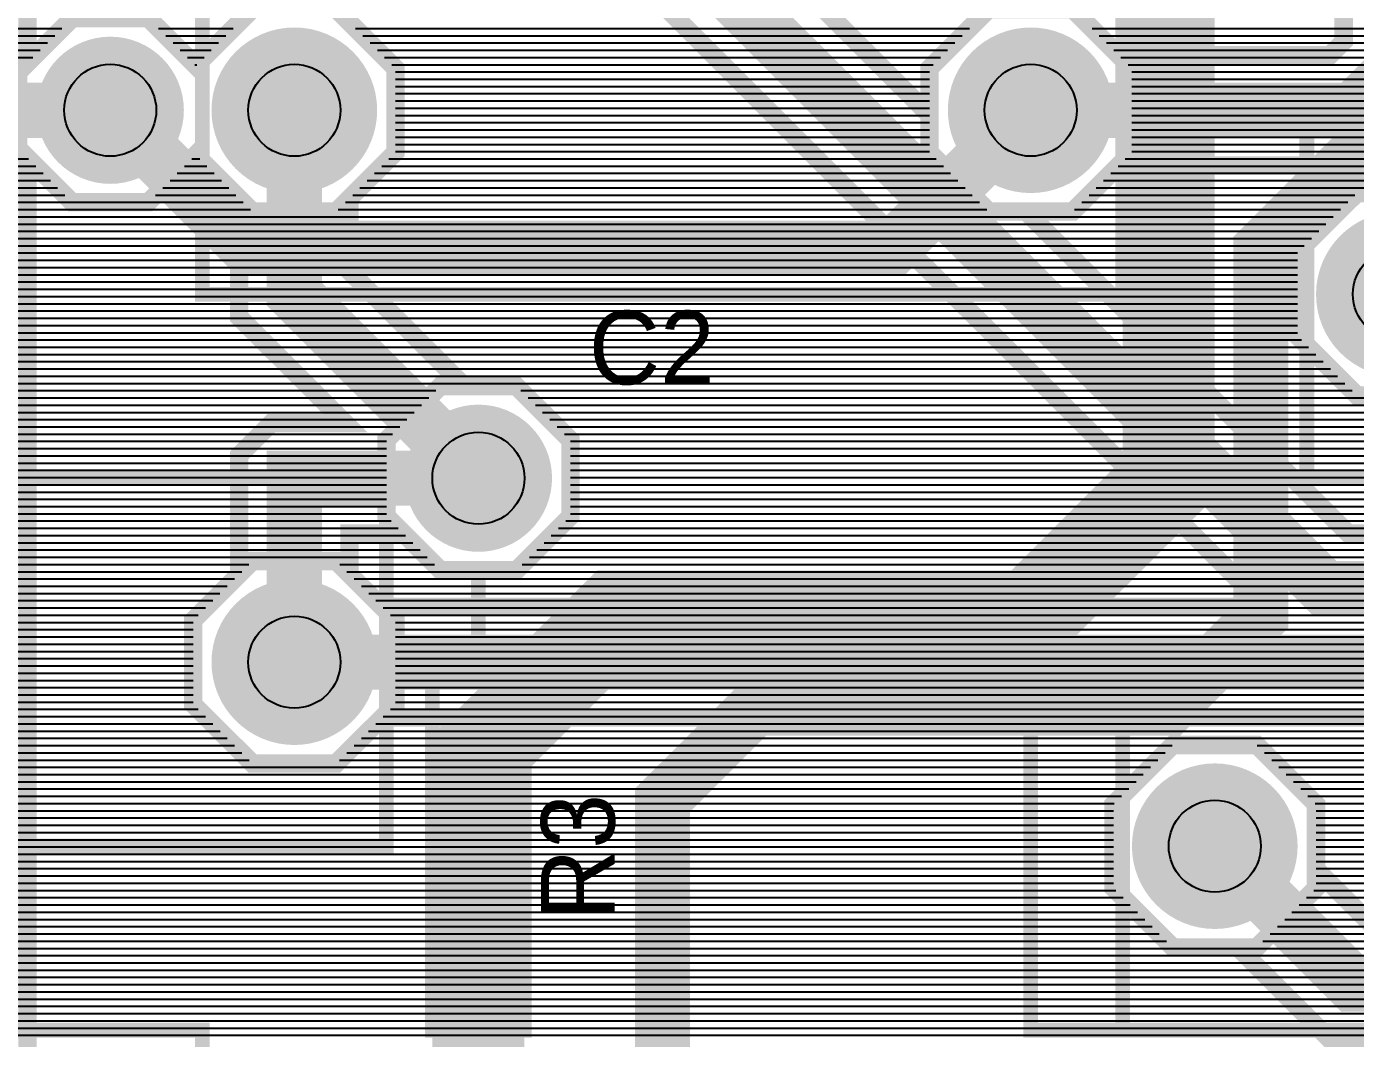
# Model space of a CAD drawing. Header units: inches. Extents: x -5.9 to 5.9, y -1.2 to 1.2.
# Drawn here: x -5.036 to -4.315, y -0.336 to 0.214 of the extents above; entities that cross this region are included whole.
import ezdxf

# ---------------------------------------------------------------- set-up
doc = ezdxf.new("R2010")
doc.units = ezdxf.units.IN
doc.layers.get('0').update_dxf_attribs({"linetype": 'CONTINUOUS'})

# ---------------------------------------------------------------- blocks, each defined once
blk = doc.blocks.new('EPAD')
at = {"const_width": 0.5}
blk.add_lwpolyline([(-0.25, 0, 1), (0.25, 0, 1)], format="xyb", close=True, dxfattribs=at)

msp = doc.modelspace()

# ---------------------------------------------------------------- linework, layer by layer
for points, const_width in [([(-3.690941, 0.5685), (-3.815941, 0.4435), (-4.340941, 0.4435), (-4.415941, 0.3685), (-4.415941, -0.0315), (-4.490941, -0.1065), (-4.715941, -0.1065), (-4.790941, -0.1815), (-4.790941, -0.4315)], 0.05), ([(-5.035941, 0.54279), (-5.035941, 0.19421), (-5.011652, 0.2185), (-4.97023, 0.2185), (-4.944476, 0.192746), (-4.913722, 0.2235)], 0.01), ([(-1.090941, 0.3685), (-1.265941, 0.1935), (-2.230941, 0.1935), (-2.515941, -0.0915), (-4.330941, -0.0915), (-4.890941, 0.4685)], 0.03), ([(-4.835941, 0.455926), (-4.545941, 0.165925), (-4.545941, 0.191281), (-4.513722, 0.2235)], 0.01), ([(-4.268159, 0.0135), (-4.313722, 0.0135), (-4.345941, 0.045719), (-4.345941, 0.091281), (-4.320941, 0.116281), (-4.320941, 0.131074), (-4.328367, 0.1385), (-4.443159, 0.1385), (-4.468159, 0.1135), (-4.513722, 0.1135), (-4.545941, 0.145719), (-4.545941, 0.191281), (-4.513722, 0.2235), (-4.468159, 0.2235), (-4.443159, 0.1985), (-4.328367, 0.1985), (-4.320941, 0.205926), (-4.320941, 0.320719), (-4.345941, 0.345719), (-4.345941, 0.391281), (-4.313722, 0.4235), (-4.268159, 0.4235)], 0.01), ([(-3.227509, -0.1615), (-4.843159, -0.1615), (-4.868159, -0.1865), (-4.913722, -0.1865), (-4.945941, -0.154281), (-4.945941, -0.108719), (-4.913722, -0.0765), (-4.868159, -0.0765), (-4.843159, -0.1015), (-4.363366, -0.1015), (-4.878367, 0.4135)], 0.01), ([(-4.490941, 0.1685), (-4.315941, 0.1685), (-4.290941, 0.1935), (-4.290941, 0.3685)], 0.03), ([(-4.940941, 0.0685), (-4.440941, 0.0685), (-4.440941, 0.2685), (-4.940941, 0.2685), (-4.940941, 0.0685)], 0.008), ([(-4.940941, 0.0685), (-4.440941, 0.0685), (-4.440941, 0.2685), (-4.940941, 0.2685), (-4.940941, 0.0685)], 0.008), ([(-4.940941, 0.0685), (-4.440941, 0.0685), (-4.440941, 0.2685), (-4.940941, 0.2685), (-4.940941, 0.0685)], 0.008), ([(-4.835941, 0.191281), (-4.835941, 0.145719), (-4.860941, 0.120719), (-4.860941, 0.080926), (-4.798515, 0.0185), (-4.77023, 0.0185), (-4.740941, -0.010789), (-4.740941, -0.052211), (-4.77023, -0.0815), (-4.811652, -0.0815), (-4.831652, -0.0615), (-4.860941, -0.0615), (-4.860941, -0.083719), (-4.835941, -0.108719), (-4.835941, -0.154281), (-4.868159, -0.1865), (-4.913722, -0.1865), (-4.945941, -0.154281), (-4.945941, -0.108719), (-4.920941, -0.083719), (-4.920941, -0.019074), (-4.903367, -0.0015), (-4.863366, -0.0015), (-4.920941, 0.056074), (-4.920941, 0.120719), (-4.944476, 0.144254), (-4.97023, 0.1185), (-5.011652, 0.1185), (-5.040941, 0.147789), (-5.040941, 0.189211), (-5.011652, 0.2185), (-4.97023, 0.2185), (-4.944476, 0.192746), (-4.913722, 0.2235)], 0.01), ([(-4.868159, 0.2235), (-4.835941, 0.191281), (-4.835941, 0.145719), (-4.868159, 0.1135), (-4.913722, 0.1135), (-4.944476, 0.144254), (-4.97023, 0.1185), (-5.011652, 0.1185), (-5.035941, 0.14279), (-5.035941, -0.344074)], 0.01), ([(-4.868159, 0.2235), (-4.835941, 0.191281)], 0.01), ([(-4.468159, 0.2235), (-4.435941, 0.191281), (-4.435941, 0.145719), (-4.468159, 0.1135), (-4.493516, 0.1135), (-4.318515, -0.0615), (-3.731651, -0.0615)], 0.01), ([(-4.990941, 0.1685), (-5.115941, 0.1685), (-5.11924, 0.165201), (-5.332673, 0.165201)], 0.03), ([(-4.490941, 0.1685), (-4.565941, 0.0935), (-4.915941, 0.0935), (-4.990941, 0.1685)], 0.03), ([(-4.790941, -0.0315), (-4.890941, 0.0685), (-4.890941, 0.1685)], 0.03), ([(-4.290941, 0.0685), (-4.290941, 0.1435), (-4.315941, 0.1685)], 0.03), ([(-4.340941, -0.0315), (-3.840941, -0.0315), (-3.840941, 0.1685), (-4.340941, 0.1685), (-4.340941, -0.0315)], 0.008), ([(-4.340941, -0.0315), (-3.840941, -0.0315), (-3.840941, 0.1685), (-4.340941, 0.1685), (-4.340941, -0.0315)], 0.008), ([(-4.340941, -0.0315), (-3.840941, -0.0315), (-3.840941, 0.1685), (-4.340941, 0.1685), (-4.340941, -0.0315)], 0.008), ([(-3.690941, 0.1435), (-4.315941, 0.1435), (-4.365941, 0.0935), (-4.365941, -0.1065), (-4.415941, -0.1565), (-4.640941, -0.1565), (-4.690941, -0.2065), (-4.690941, -0.8315)], 0.03), ([(-4.345941, 0.045719), (-4.345941, 0.091281), (-4.313722, 0.1235), (-4.268159, 0.1235), (-4.235941, 0.091281), (-4.235941, 0.045719), (-4.268159, 0.0135), (-4.313722, 0.0135), (-4.345941, 0.045719)], 0.01), ([(-4.811652, 0.0185), (-4.77023, 0.0185), (-4.740941, -0.010789), (-4.740941, -0.052211), (-4.77023, -0.0815), (-4.811652, -0.0815), (-4.840941, -0.052211), (-4.840941, -0.010789), (-4.811652, 0.0185)], 0.01), ([(-4.890941, -0.1315), (-4.890941, -0.0315), (-4.790941, -0.0315)], 0.03), ([(-5.340941, -0.2315), (-4.840941, -0.2315), (-4.840941, -0.0315), (-5.340941, -0.0315), (-5.340941, -0.2315)], 0.008), ([(-5.340941, -0.2315), (-4.840941, -0.2315), (-4.840941, -0.0315), (-5.340941, -0.0315), (-5.340941, -0.2315)], 0.008), ([(-5.340941, -0.2315), (-4.840941, -0.2315), (-4.840941, -0.0315), (-5.340941, -0.0315), (-5.340941, -0.2315)], 0.008), ([(-4.790941, -0.0815), (-4.790941, -0.1315)], 0.008), ([(-4.790941, -0.0815), (-4.790941, -0.1315)], 0.008), ([(-4.790941, -0.0815), (-4.790941, -0.1315)], 0.008), ([(-4.890941, -0.1315), (-3.140941, -0.1315), (-3.140941, -0.2315)], 0.03), ([(-4.815941, -0.3315), (-4.765941, -0.3315), (-4.765941, -0.1315), (-4.815941, -0.1315), (-4.815941, -0.3315)], 0.008), ([(-4.815941, -0.3315), (-4.765941, -0.3315), (-4.765941, -0.1315), (-4.815941, -0.1315), (-4.815941, -0.3315)], 0.008), ([(-4.815941, -0.3315), (-4.765941, -0.3315), (-4.765941, -0.1315), (-4.815941, -0.1315), (-4.815941, -0.3315)], 0.008), ([(-4.490941, -0.3315), (-3.340941, -0.3315), (-3.340941, -0.1315), (-4.490941, -0.1315), (-4.490941, -0.3315)], 0.008), ([(-4.490941, -0.3315), (-3.340941, -0.3315), (-3.340941, -0.1315), (-4.490941, -0.1315), (-4.490941, -0.3315)], 0.008), ([(-4.490941, -0.3315), (-3.340941, -0.3315), (-3.340941, -0.1315), (-4.490941, -0.1315), (-4.490941, -0.3315)], 0.008), ([(-4.440941, -0.1315), (-4.440941, -0.3315)], 0.008), ([(-4.440941, -0.1315), (-4.440941, -0.3315)], 0.008), ([(-4.440941, -0.1315), (-4.440941, -0.3315)], 0.008), ([(-4.445941, -0.254281), (-4.445941, -0.208719), (-4.413722, -0.1765), (-4.368159, -0.1765), (-4.335941, -0.208719), (-4.335941, -0.254281), (-4.368159, -0.2865), (-4.413722, -0.2865), (-4.445941, -0.254281)], 0.01), ([(-3.67023, -0.4815), (-3.711652, -0.4815), (-3.740941, -0.452211), (-3.740941, -0.410789), (-3.716651, -0.3865), (-3.828367, -0.3865), (-3.845941, -0.368926), (-3.845941, -0.344074), (-3.838367, -0.3365), (-4.328367, -0.3365), (-4.378367, -0.2865), (-4.413722, -0.2865), (-4.445941, -0.254281), (-4.445941, -0.208719), (-4.413722, -0.1765), (-4.368159, -0.1765), (-4.335941, -0.208719), (-4.335941, -0.244074), (-4.303515, -0.2765), (-3.423722, -0.2765)], 0.01), ([(-1.090941, -0.3315), (-1.215941, -0.2065), (-3.040941, -0.2065), (-3.140941, -0.3065), (-4.315941, -0.3065), (-4.390941, -0.2315)], 0.03), ([(-5.440941, -0.5315), (-4.940941, -0.5315), (-4.940941, -0.3315), (-5.440941, -0.3315), (-5.440941, -0.5315)], 0.008), ([(-5.440941, -0.5315), (-4.940941, -0.5315), (-4.940941, -0.3315), (-5.440941, -0.3315), (-5.440941, -0.5315)], 0.008), ([(-5.440941, -0.5315), (-4.940941, -0.5315), (-4.940941, -0.3315), (-5.440941, -0.3315), (-5.440941, -0.5315)], 0.008), ([(-4.790941, -0.3315), (-4.790941, -0.3815)], 0.008), ([(-4.790941, -0.3315), (-4.790941, -0.3815)], 0.008), ([(-4.790941, -0.3315), (-4.790941, -0.3815)], 0.008)]:
    msp.add_lwpolyline(points, dxfattribs=dict(const_width=const_width))
for points in [[(-5.185941, 0.212972), (-5.017179, 0.212972)], [(-5.035941, 0.212972), (-5.017179, 0.212972)], [(-4.964703, 0.212972), (-4.92425, 0.212972)], [(-4.964703, 0.212972), (-4.92425, 0.212972)], [(-4.857632, 0.212972), (-4.52425, 0.212972)], [(-4.857632, 0.212972), (-4.677839, 0.212972)], [(-4.592988, 0.212972), (-4.52425, 0.212972)], [(-4.457632, 0.212972), (-4.320941, 0.212972)], [(-4.457632, 0.212972), (-3.445941, 0.212972)], [(-5.185941, 0.209035), (-5.021116, 0.209035)], [(-5.185941, 0.205098), (-5.025053, 0.205098)], [(-5.035941, 0.209035), (-5.021116, 0.209035)], [(-5.035941, 0.205098), (-5.025053, 0.205098)], [(-4.960766, 0.209035), (-4.928187, 0.209035)], [(-4.960766, 0.209035), (-4.928187, 0.209035)], [(-4.956829, 0.205098), (-4.932124, 0.205098)], [(-4.956829, 0.205098), (-4.932124, 0.205098)], [(-4.853695, 0.209035), (-4.528187, 0.209035)], [(-4.853695, 0.209035), (-4.673902, 0.209035)], [(-4.849758, 0.205098), (-4.532124, 0.205098)], [(-4.849758, 0.205098), (-4.669965, 0.205098)], [(-4.589051, 0.209035), (-4.528187, 0.209035)], [(-4.585114, 0.205098), (-4.532124, 0.205098)], [(-4.453695, 0.209035), (-4.320941, 0.209035)], [(-4.453695, 0.209035), (-3.445941, 0.209035)], [(-4.449758, 0.205098), (-4.321768, 0.205098)], [(-4.449758, 0.205098), (-3.445941, 0.205098)], [(-5.185941, 0.201161), (-5.02899, 0.201161)], [(-5.185941, 0.197224), (-5.032927, 0.197224)], [(-5.035941, 0.201161), (-5.02899, 0.201161)], [(-5.035941, 0.197224), (-5.032927, 0.197224)], [(-4.952892, 0.201161), (-4.936061, 0.201161)], [(-4.952892, 0.201161), (-4.936061, 0.201161)], [(-4.948955, 0.197224), (-4.939998, 0.197224)], [(-4.948955, 0.197224), (-4.939998, 0.197224)], [(-4.845821, 0.201161), (-4.536061, 0.201161)], [(-4.845821, 0.201161), (-4.666028, 0.201161)], [(-4.841884, 0.197224), (-4.539998, 0.197224)], [(-4.841884, 0.197224), (-4.662091, 0.197224)], [(-4.581177, 0.201161), (-4.536061, 0.201161)], [(-4.57724, 0.197224), (-4.539998, 0.197224)], [(-4.445821, 0.201161), (-4.325705, 0.201161)], [(-4.445821, 0.201161), (-3.445941, 0.201161)], [(-4.441884, 0.197224), (-3.445941, 0.197224)], [(-4.945018, 0.193287), (-4.943935, 0.193287)], [(-4.945018, 0.193287), (-4.943935, 0.193287)], [(-4.837947, 0.193287), (-4.543935, 0.193287)], [(-4.837947, 0.193287), (-4.658154, 0.193287)], [(-4.835941, 0.18935), (-4.545941, 0.18935)], [(-4.835941, 0.18935), (-4.654217, 0.18935)], [(-4.573303, 0.193287), (-4.543935, 0.193287)], [(-4.569366, 0.18935), (-4.545941, 0.18935)], [(-4.437947, 0.193287), (-3.445941, 0.193287)], [(-4.435941, 0.18935), (-3.445941, 0.18935)], [(-4.835941, 0.185413), (-4.545941, 0.185413)], [(-4.835941, 0.185413), (-4.65028, 0.185413)], [(-4.835941, 0.181476), (-4.545941, 0.181476)], [(-4.835941, 0.181476), (-4.646343, 0.181476)], [(-4.565429, 0.185413), (-4.545941, 0.185413)], [(-4.561492, 0.181476), (-4.545941, 0.181476)], [(-4.435941, 0.185413), (-3.445941, 0.185413)], [(-4.435941, 0.181476), (-3.445941, 0.181476)], [(-4.835941, 0.177539), (-4.545941, 0.177539)], [(-4.835941, 0.177539), (-4.642406, 0.177539)], [(-4.835941, 0.173602), (-4.545941, 0.173602)], [(-4.835941, 0.173602), (-4.638469, 0.173602)], [(-4.557555, 0.177539), (-4.545941, 0.177539)], [(-4.553618, 0.173602), (-4.545941, 0.173602)], [(-4.435941, 0.177539), (-3.445941, 0.177539)], [(-4.435941, 0.173602), (-3.445941, 0.173602)], [(-4.835941, 0.169665), (-4.545941, 0.169665)], [(-4.835941, 0.169665), (-4.634531, 0.169665)], [(-4.549681, 0.169665), (-4.545941, 0.169665)], [(-4.435941, 0.169665), (-3.707202, 0.169665)], [(-4.835941, 0.165728), (-4.545941, 0.165728)], [(-4.835941, 0.165728), (-4.630594, 0.165728)], [(-4.835941, 0.161791), (-4.545941, 0.161791)], [(-4.835941, 0.161791), (-4.626657, 0.161791)], [(-4.435941, 0.165728), (-3.711139, 0.165728)], [(-4.435941, 0.161791), (-3.715076, 0.161791)], [(-4.835941, 0.157854), (-4.545941, 0.157854)], [(-4.835941, 0.157854), (-4.62272, 0.157854)], [(-4.835941, 0.153917), (-4.545941, 0.153917)], [(-4.835941, 0.153917), (-4.618783, 0.153917)], [(-4.435941, 0.157854), (-3.719013, 0.157854)], [(-4.435941, 0.153917), (-3.720941, 0.153917)], [(-4.835941, 0.14998), (-4.545941, 0.14998)], [(-4.835941, 0.14998), (-4.614846, 0.14998)], [(-4.835941, 0.146043), (-4.545941, 0.146043)], [(-4.835941, 0.146043), (-4.610909, 0.146043)], [(-4.435941, 0.14998), (-3.720941, 0.14998)], [(-4.435941, 0.146043), (-3.720941, 0.146043)], [(-5.185941, 0.142106), (-5.035257, 0.142106)], [(-5.185941, 0.138169), (-5.03132, 0.138169)], [(-5.035941, 0.142106), (-5.035257, 0.142106)], [(-5.035941, 0.138169), (-5.03132, 0.138169)], [(-4.950561, 0.138169), (-4.938391, 0.138169)], [(-4.950561, 0.138169), (-4.938391, 0.138169)], [(-4.946624, 0.142106), (-4.942328, 0.142106)], [(-4.946624, 0.142106), (-4.942328, 0.142106)], [(-4.843491, 0.138169), (-4.538391, 0.138169)], [(-4.843491, 0.138169), (-4.603035, 0.138169)], [(-4.839554, 0.142106), (-4.542328, 0.142106)], [(-4.839554, 0.142106), (-4.606972, 0.142106)], [(-4.443491, 0.138169), (-4.328035, 0.138169)], [(-4.443491, 0.138169), (-3.720941, 0.138169)], [(-4.439554, 0.142106), (-3.720941, 0.142106)], [(-5.185941, 0.134232), (-5.027383, 0.134232)], [(-5.185941, 0.130295), (-5.023446, 0.130295)], [(-5.035941, 0.134232), (-5.027383, 0.134232)], [(-5.035941, 0.130295), (-5.023446, 0.130295)], [(-4.958435, 0.130295), (-4.930517, 0.130295)], [(-4.958435, 0.130295), (-4.930517, 0.130295)], [(-4.954498, 0.134232), (-4.934454, 0.134232)], [(-4.954498, 0.134232), (-4.934454, 0.134232)], [(-4.851365, 0.130295), (-4.530517, 0.130295)], [(-4.851365, 0.130295), (-4.595161, 0.130295)], [(-4.847428, 0.134232), (-4.534454, 0.134232)], [(-4.847428, 0.134232), (-4.599098, 0.134232)], [(-4.451365, 0.130295), (-4.320941, 0.130295)], [(-4.451365, 0.130295), (-3.720162, 0.130295)], [(-4.447428, 0.134232), (-4.324098, 0.134232)], [(-4.447428, 0.134232), (-3.720941, 0.134232)], [(-5.185941, 0.126358), (-5.019509, 0.126358)], [(-5.035941, 0.126358), (-5.019509, 0.126358)], [(-4.962372, 0.126358), (-4.92658, 0.126358)], [(-4.962372, 0.126358), (-4.92658, 0.126358)], [(-4.855302, 0.126358), (-4.52658, 0.126358)], [(-4.855302, 0.126358), (-4.591224, 0.126358)], [(-4.455302, 0.126358), (-4.320941, 0.126358)], [(-4.455302, 0.126358), (-3.716225, 0.126358)], [(-5.185941, 0.122421), (-5.015572, 0.122421)], [(-5.185941, 0.118484), (-4.920941, 0.118484)], [(-5.035941, 0.122421), (-5.015572, 0.122421)], [(-5.035941, 0.118484), (-4.918706, 0.118484)], [(-4.966309, 0.122421), (-4.922643, 0.122421)], [(-4.966309, 0.122421), (-4.922643, 0.122421)], [(-4.863176, 0.118484), (-4.58335, 0.118484)], [(-4.860941, 0.118484), (-4.518706, 0.118484)], [(-4.859239, 0.122421), (-4.522643, 0.122421)], [(-4.859239, 0.122421), (-4.587287, 0.122421)], [(-4.463176, 0.118484), (-4.320941, 0.118484)], [(-4.463176, 0.118484), (-4.318738, 0.118484)], [(-4.459239, 0.122421), (-4.320941, 0.122421)], [(-4.459239, 0.122421), (-4.314801, 0.122421)], [(-5.185941, 0.114547), (-4.920941, 0.114547)], [(-5.185941, 0.11061), (-4.920941, 0.11061)], [(-5.035941, 0.114547), (-4.914769, 0.114547)], [(-5.035941, 0.11061), (-4.575476, 0.11061)], [(-4.867113, 0.114547), (-4.579413, 0.114547)], [(-4.860941, 0.114547), (-4.514769, 0.114547)], [(-4.860941, 0.11061), (-4.326612, 0.11061)], [(-4.490626, 0.11061), (-4.326612, 0.11061)], [(-4.467113, 0.114547), (-4.322675, 0.114547)], [(-4.467113, 0.114547), (-4.322675, 0.114547)], [(-5.185941, 0.106673), (-4.920941, 0.106673)], [(-5.185941, 0.102736), (-4.920941, 0.102736)], [(-5.035941, 0.106673), (-4.571539, 0.106673)], [(-5.035941, 0.102736), (-4.567602, 0.102736)], [(-4.860941, 0.106673), (-4.330549, 0.106673)], [(-4.860941, 0.102736), (-4.334486, 0.102736)], [(-4.486689, 0.106673), (-4.330549, 0.106673)], [(-4.482752, 0.102736), (-4.334486, 0.102736)], [(-5.185941, 0.098799), (-4.920941, 0.098799)], [(-5.185941, 0.094862), (-4.920941, 0.094862)], [(-5.035941, 0.098799), (-4.563665, 0.098799)], [(-5.035941, 0.094862), (-4.559728, 0.094862)], [(-4.860941, 0.098799), (-4.338423, 0.098799)], [(-4.860941, 0.094862), (-4.34236, 0.094862)], [(-4.478815, 0.098799), (-4.338423, 0.098799)], [(-4.474878, 0.094862), (-4.34236, 0.094862)], [(-5.185941, 0.090925), (-4.920941, 0.090925)], [(-5.185941, 0.086988), (-4.920941, 0.086988)], [(-5.035941, 0.090925), (-4.555791, 0.090925)], [(-5.035941, 0.086988), (-4.551854, 0.086988)], [(-4.860941, 0.090925), (-4.345941, 0.090925)], [(-4.860941, 0.086988), (-4.345941, 0.086988)], [(-4.470941, 0.090925), (-4.345941, 0.090925)], [(-4.467004, 0.086988), (-4.345941, 0.086988)], [(-5.185941, 0.083051), (-4.920941, 0.083051)], [(-5.035941, 0.083051), (-4.547917, 0.083051)], [(-4.860941, 0.083051), (-4.345941, 0.083051)], [(-4.463067, 0.083051), (-4.345941, 0.083051)], [(-5.185941, 0.079114), (-4.920941, 0.079114)], [(-5.185941, 0.075177), (-4.920941, 0.075177)], [(-5.035941, 0.079114), (-4.54398, 0.079114)], [(-5.035941, 0.075177), (-4.540043, 0.075177)], [(-4.85913, 0.079114), (-4.345941, 0.079114)], [(-4.855193, 0.075177), (-4.345941, 0.075177)], [(-4.45913, 0.079114), (-4.345941, 0.079114)], [(-4.455193, 0.075177), (-4.345941, 0.075177)], [(-5.185941, 0.07124), (-4.920941, 0.07124)], [(-5.185941, 0.067303), (-4.920941, 0.067303)], [(-5.035941, 0.07124), (-4.536106, 0.07124)], [(-5.035941, 0.067303), (-4.532169, 0.067303)], [(-4.851256, 0.07124), (-4.345941, 0.07124)], [(-4.847319, 0.067303), (-4.345941, 0.067303)], [(-4.451256, 0.07124), (-4.345941, 0.07124)], [(-4.447319, 0.067303), (-4.345941, 0.067303)], [(-5.185941, 0.063366), (-4.920941, 0.063366)], [(-5.185941, 0.059429), (-4.920941, 0.059429)], [(-5.035941, 0.063366), (-4.528232, 0.063366)], [(-5.035941, 0.059429), (-4.524295, 0.059429)], [(-4.843382, 0.063366), (-4.345941, 0.063366)], [(-4.839445, 0.059429), (-4.345941, 0.059429)], [(-4.443382, 0.063366), (-4.345941, 0.063366)], [(-4.439445, 0.059429), (-4.345941, 0.059429)], [(-5.185941, 0.055492), (-4.920358, 0.055492)], [(-5.185941, 0.051555), (-4.916421, 0.051555)], [(-5.035941, 0.055492), (-4.520358, 0.055492)], [(-5.035941, 0.051555), (-4.516421, 0.051555)], [(-4.835508, 0.055492), (-4.345941, 0.055492)], [(-4.831571, 0.051555), (-4.345941, 0.051555)], [(-4.435508, 0.055492), (-4.345941, 0.055492)], [(-4.431571, 0.051555), (-4.345941, 0.051555)], [(-5.185941, 0.047618), (-4.912484, 0.047618)], [(-5.185941, 0.043681), (-4.908547, 0.043681)], [(-5.035941, 0.047618), (-4.512484, 0.047618)], [(-5.035941, 0.043681), (-4.508547, 0.043681)], [(-4.827634, 0.047618), (-4.345941, 0.047618)], [(-4.823697, 0.043681), (-4.343903, 0.043681)], [(-4.427634, 0.047618), (-4.345941, 0.047618)], [(-4.423697, 0.043681), (-4.343903, 0.043681)], [(-5.185941, 0.039744), (-4.90461, 0.039744)], [(-5.035941, 0.039744), (-4.50461, 0.039744)], [(-4.81976, 0.039744), (-4.339966, 0.039744)], [(-4.41976, 0.039744), (-4.339966, 0.039744)], [(-5.185941, 0.035807), (-4.900673, 0.035807)], [(-5.185941, 0.03187), (-4.896736, 0.03187)], [(-5.035941, 0.035807), (-4.500673, 0.035807)], [(-5.035941, 0.03187), (-4.496736, 0.03187)], [(-4.815823, 0.035807), (-4.336029, 0.035807)], [(-4.811886, 0.03187), (-4.332092, 0.03187)], [(-4.415823, 0.035807), (-4.336029, 0.035807)], [(-4.411886, 0.03187), (-4.332092, 0.03187)], [(-5.185941, 0.027933), (-4.892799, 0.027933)], [(-5.185941, 0.023996), (-4.888862, 0.023996)], [(-5.035941, 0.027933), (-4.492799, 0.027933)], [(-5.035941, 0.023996), (-4.488862, 0.023996)], [(-4.807949, 0.027933), (-4.328155, 0.027933)], [(-4.804012, 0.023996), (-4.324218, 0.023996)], [(-4.407949, 0.027933), (-4.328155, 0.027933)], [(-4.404012, 0.023996), (-4.324218, 0.023996)], [(-5.185941, 0.020059), (-4.884925, 0.020059)], [(-5.185941, 0.016122), (-4.880988, 0.016122)], [(-5.035941, 0.020059), (-4.484925, 0.020059)], [(-5.035941, 0.016122), (-4.814029, 0.016122)], [(-4.800075, 0.020059), (-4.320281, 0.020059)], [(-4.767853, 0.016122), (-4.316344, 0.016122)], [(-4.767853, 0.016122), (-4.480988, 0.016122)], [(-4.400075, 0.020059), (-4.320281, 0.020059)], [(-4.396138, 0.016122), (-4.316344, 0.016122)], [(-5.185941, 0.012185), (-4.877051, 0.012185)], [(-5.185941, 0.008248), (-4.873114, 0.008248)], [(-5.035941, 0.012185), (-4.817966, 0.012185)], [(-5.035941, 0.008248), (-4.821903, 0.008248)], [(-4.763916, 0.012185), (-3.845941, 0.012185)], [(-4.763916, 0.012185), (-4.477051, 0.012185)], [(-4.759979, 0.008248), (-3.845941, 0.008248)], [(-4.759979, 0.008248), (-4.473114, 0.008248)], [(-4.392201, 0.012185), (-3.717966, 0.012185)], [(-4.388264, 0.008248), (-3.721903, 0.008248)], [(-5.185941, 0.004311), (-4.869177, 0.004311)], [(-5.185941, 0.000374), (-4.86524, 0.000374)], [(-5.035941, 0.004311), (-4.82584, 0.004311)], [(-5.035941, 0.000374), (-4.829777, 0.000374)], [(-4.756042, 0.004311), (-3.845941, 0.004311)], [(-4.756042, 0.004311), (-4.469177, 0.004311)], [(-4.752105, 0.000374), (-3.845941, 0.000374)], [(-4.752105, 0.000374), (-4.46524, 0.000374)], [(-4.384327, 0.004311), (-3.72584, 0.004311)], [(-4.38039, 0.000374), (-3.729777, 0.000374)], [(-5.185941, -0.003563), (-4.905429, -0.003563)], [(-5.035941, -0.003563), (-4.833714, -0.003563)], [(-4.748168, -0.003563), (-3.845941, -0.003563)], [(-4.748168, -0.003563), (-4.461303, -0.003563)], [(-4.376453, -0.003563), (-3.733714, -0.003563)], [(-5.185941, -0.0075), (-4.909366, -0.0075)], [(-5.185941, -0.011437), (-4.913303, -0.011437)], [(-5.035941, -0.0075), (-4.837651, -0.0075)], [(-5.035941, -0.011437), (-4.840941, -0.011437)], [(-4.744231, -0.0075), (-3.845941, -0.0075)], [(-4.744231, -0.0075), (-4.457366, -0.0075)], [(-4.740941, -0.011437), (-3.845941, -0.011437)], [(-4.740941, -0.011437), (-4.453429, -0.011437)], [(-4.372516, -0.0075), (-3.737651, -0.0075)], [(-4.368579, -0.011437), (-3.740941, -0.011437)], [(-5.185941, -0.015374), (-4.91724, -0.015374)], [(-5.185941, -0.019311), (-4.920941, -0.019311)], [(-5.035941, -0.015374), (-4.840941, -0.015374)], [(-5.035941, -0.019311), (-4.840941, -0.019311)], [(-4.740941, -0.015374), (-3.845941, -0.015374)], [(-4.740941, -0.015374), (-4.449492, -0.015374)], [(-4.740941, -0.019311), (-3.845941, -0.019311)], [(-4.740941, -0.019311), (-4.445555, -0.019311)], [(-4.364642, -0.015374), (-3.740941, -0.015374)], [(-4.360705, -0.019311), (-3.740941, -0.019311)], [(-5.185941, -0.023248), (-4.920941, -0.023248)], [(-5.185941, -0.027185), (-4.920941, -0.027185)], [(-5.035941, -0.023248), (-4.840941, -0.023248)], [(-5.035941, -0.027185), (-4.840941, -0.027185)], [(-4.740941, -0.023248), (-3.845941, -0.023248)], [(-4.740941, -0.023248), (-4.441618, -0.023248)], [(-4.740941, -0.027185), (-3.845941, -0.027185)], [(-4.740941, -0.027185), (-4.437681, -0.027185)], [(-4.356768, -0.023248), (-3.740941, -0.023248)], [(-4.352831, -0.027185), (-3.740941, -0.027185)], [(-5.185941, -0.031122), (-4.920941, -0.031122)], [(-5.185941, -0.035059), (-4.920941, -0.035059)], [(-5.035941, -0.031122), (-4.840941, -0.031122)], [(-5.035941, -0.035059), (-4.840941, -0.035059)], [(-4.740941, -0.031122), (-3.845941, -0.031122)], [(-4.740941, -0.031122), (-4.433744, -0.031122)], [(-4.740941, -0.035059), (-3.845941, -0.035059)], [(-4.740941, -0.035059), (-4.429807, -0.035059)], [(-4.348894, -0.031122), (-3.740941, -0.031122)], [(-4.344957, -0.035059), (-3.740941, -0.035059)], [(-5.185941, -0.038996), (-4.920941, -0.038996)], [(-5.185941, -0.042933), (-4.920941, -0.042933)], [(-5.035941, -0.038996), (-4.840941, -0.038996)], [(-5.035941, -0.042933), (-4.840941, -0.042933)], [(-4.740941, -0.038996), (-3.845941, -0.038996)], [(-4.740941, -0.038996), (-4.42587, -0.038996)], [(-4.740941, -0.042933), (-3.845941, -0.042933)], [(-4.740941, -0.042933), (-4.421933, -0.042933)], [(-4.34102, -0.038996), (-3.740941, -0.038996)], [(-4.337083, -0.042933), (-3.740941, -0.042933)], [(-5.185941, -0.04687), (-4.920941, -0.04687)], [(-5.035941, -0.04687), (-4.840941, -0.04687)], [(-4.740941, -0.04687), (-3.845941, -0.04687)], [(-4.740941, -0.04687), (-4.417996, -0.04687)], [(-4.333146, -0.04687), (-3.740941, -0.04687)], [(-5.185941, -0.050807), (-4.920941, -0.050807)], [(-5.185941, -0.054744), (-4.920941, -0.054744)], [(-5.035941, -0.050807), (-4.840941, -0.050807)], [(-5.035941, -0.054744), (-4.838407, -0.054744)], [(-4.743475, -0.054744), (-3.845941, -0.054744)], [(-4.743475, -0.054744), (-4.410122, -0.054744)], [(-4.740941, -0.050807), (-3.845941, -0.050807)], [(-4.740941, -0.050807), (-4.414059, -0.050807)], [(-4.329209, -0.050807), (-3.740941, -0.050807)], [(-4.325272, -0.054744), (-3.738407, -0.054744)], [(-5.185941, -0.058681), (-4.920941, -0.058681)], [(-5.185941, -0.062618), (-4.920941, -0.062618)], [(-5.035941, -0.058681), (-4.83447, -0.058681)], [(-5.035941, -0.062618), (-4.830533, -0.062618)], [(-4.860941, -0.062618), (-4.830533, -0.062618)], [(-4.751349, -0.062618), (-3.845941, -0.062618)], [(-4.751349, -0.062618), (-4.402248, -0.062618)], [(-4.747412, -0.058681), (-3.845941, -0.058681)], [(-4.747412, -0.058681), (-4.406185, -0.058681)], [(-4.321335, -0.058681), (-3.73447, -0.058681)], [(-5.187508, -0.070492), (-4.920941, -0.070492)], [(-5.185941, -0.066555), (-4.920941, -0.066555)], [(-5.035941, -0.066555), (-4.826596, -0.066555)], [(-5.035941, -0.070492), (-4.822659, -0.070492)], [(-4.860941, -0.066555), (-4.826596, -0.066555)], [(-4.860941, -0.070492), (-4.822659, -0.070492)], [(-4.759223, -0.070492), (-3.845941, -0.070492)], [(-4.759223, -0.070492), (-4.394374, -0.070492)], [(-4.755286, -0.066555), (-3.845941, -0.066555)], [(-4.755286, -0.066555), (-4.398311, -0.066555)], [(-5.195382, -0.078366), (-4.920941, -0.078366)], [(-5.191445, -0.074429), (-4.920941, -0.074429)], [(-5.035941, -0.074429), (-4.818722, -0.074429)], [(-5.035941, -0.078366), (-4.915588, -0.078366)], [(-4.866294, -0.078366), (-4.814785, -0.078366)], [(-4.860941, -0.074429), (-4.818722, -0.074429)], [(-4.860941, -0.078366), (-4.814785, -0.078366)], [(-4.767097, -0.078366), (-3.845941, -0.078366)], [(-4.767097, -0.078366), (-4.3865, -0.078366)], [(-4.76316, -0.074429), (-3.845941, -0.074429)], [(-4.76316, -0.074429), (-4.390437, -0.074429)], [(-5.203256, -0.08624), (-4.923462, -0.08624)], [(-5.199319, -0.082303), (-4.920941, -0.082303)], [(-5.035941, -0.082303), (-4.919525, -0.082303)], [(-5.035941, -0.08624), (-4.923462, -0.08624)], [(-4.862357, -0.082303), (-4.382563, -0.082303)], [(-4.860941, -0.082303), (-3.845941, -0.082303)], [(-4.85842, -0.08624), (-3.845941, -0.08624)], [(-4.85842, -0.08624), (-4.378626, -0.08624)], [(-5.207193, -0.090177), (-4.927399, -0.090177)], [(-5.035941, -0.090177), (-4.927399, -0.090177)], [(-4.854483, -0.090177), (-3.845941, -0.090177)], [(-4.854483, -0.090177), (-4.374689, -0.090177)], [(-5.215067, -0.098051), (-4.935273, -0.098051)], [(-5.21113, -0.094114), (-4.931336, -0.094114)], [(-5.035941, -0.094114), (-4.931336, -0.094114)], [(-5.035941, -0.098051), (-4.935273, -0.098051)], [(-4.850546, -0.094114), (-3.845941, -0.094114)], [(-4.850546, -0.094114), (-4.370752, -0.094114)], [(-4.846609, -0.098051), (-3.845941, -0.098051)], [(-4.846609, -0.098051), (-4.366815, -0.098051)], [(-5.222941, -0.105925), (-4.943147, -0.105925)], [(-5.219004, -0.101988), (-4.93921, -0.101988)], [(-5.035941, -0.101988), (-4.93921, -0.101988)], [(-5.035941, -0.105925), (-4.943147, -0.105925)], [(-4.842672, -0.101988), (-3.845941, -0.101988)], [(-4.838735, -0.105925), (-3.845941, -0.105925)], [(-5.230815, -0.113799), (-4.945941, -0.113799)], [(-5.226878, -0.109862), (-4.945941, -0.109862)], [(-5.035941, -0.109862), (-4.945941, -0.109862)], [(-5.035941, -0.113799), (-4.945941, -0.113799)], [(-4.835941, -0.109862), (-3.845941, -0.109862)], [(-4.835941, -0.113799), (-3.845941, -0.113799)], [(-5.235941, -0.121673), (-4.945941, -0.121673)], [(-5.234752, -0.117736), (-4.945941, -0.117736)], [(-5.035941, -0.117736), (-4.945941, -0.117736)], [(-5.035941, -0.121673), (-4.945941, -0.121673)], [(-4.835941, -0.117736), (-3.845941, -0.117736)], [(-4.835941, -0.121673), (-3.845941, -0.121673)], [(-5.235941, -0.12561), (-4.945941, -0.12561)], [(-5.235941, -0.129547), (-4.945941, -0.129547)], [(-5.035941, -0.12561), (-4.945941, -0.12561)], [(-5.035941, -0.129547), (-4.945941, -0.129547)], [(-4.835941, -0.12561), (-3.845941, -0.12561)], [(-4.835941, -0.129547), (-3.845941, -0.129547)], [(-5.235941, -0.133484), (-4.945941, -0.133484)], [(-5.035941, -0.133484), (-4.945941, -0.133484)], [(-4.835941, -0.133484), (-3.845941, -0.133484)], [(-5.235941, -0.137421), (-4.945941, -0.137421)], [(-5.235941, -0.141358), (-4.945941, -0.141358)], [(-5.035941, -0.137421), (-4.945941, -0.137421)], [(-5.035941, -0.141358), (-4.945941, -0.141358)], [(-4.835941, -0.137421), (-3.845941, -0.137421)], [(-4.835941, -0.141358), (-3.845941, -0.141358)], [(-5.235941, -0.145295), (-4.945941, -0.145295)], [(-5.235941, -0.149232), (-4.945941, -0.149232)], [(-5.035941, -0.145295), (-4.945941, -0.145295)], [(-5.035941, -0.149232), (-4.945941, -0.149232)], [(-4.835941, -0.145295), (-3.845941, -0.145295)], [(-4.835941, -0.149232), (-3.845941, -0.149232)], [(-5.238766, -0.157106), (-4.943116, -0.157106)], [(-5.235941, -0.153169), (-4.945941, -0.153169)], [(-5.035941, -0.153169), (-4.945941, -0.153169)], [(-5.035941, -0.157106), (-4.943116, -0.157106)], [(-4.838766, -0.157106), (-3.845941, -0.157106)], [(-4.835941, -0.153169), (-3.845941, -0.153169)], [(-5.24664, -0.16498), (-4.935242, -0.16498)], [(-5.242703, -0.161043), (-4.939179, -0.161043)], [(-5.035941, -0.161043), (-4.939179, -0.161043)], [(-5.035941, -0.16498), (-4.935242, -0.16498)], [(-4.84664, -0.16498), (-3.845941, -0.16498)], [(-4.84664, -0.16498), (-3.230941, -0.16498)], [(-4.842703, -0.161043), (-3.845941, -0.161043)], [(-5.254514, -0.172854), (-4.927368, -0.172854)], [(-5.250577, -0.168917), (-4.931305, -0.168917)], [(-5.035941, -0.168917), (-4.931305, -0.168917)], [(-5.035941, -0.172854), (-4.927368, -0.172854)], [(-4.854514, -0.172854), (-3.845941, -0.172854)], [(-4.854514, -0.172854), (-3.230941, -0.172854)], [(-4.850577, -0.168917), (-3.845941, -0.168917)], [(-4.850577, -0.168917), (-3.230941, -0.168917)], [(-5.258451, -0.176791), (-4.923431, -0.176791)], [(-5.035941, -0.176791), (-4.923431, -0.176791)], [(-4.858451, -0.176791), (-4.414013, -0.176791)], [(-4.858451, -0.176791), (-4.414013, -0.176791)], [(-4.367869, -0.176791), (-3.845941, -0.176791)], [(-4.367869, -0.176791), (-3.414013, -0.176791)], [(-5.266325, -0.184665), (-4.915557, -0.184665)], [(-5.262388, -0.180728), (-4.919494, -0.180728)], [(-5.035941, -0.180728), (-4.919494, -0.180728)], [(-5.035941, -0.184665), (-4.915557, -0.184665)], [(-4.866325, -0.184665), (-4.421887, -0.184665)], [(-4.866325, -0.184665), (-4.421887, -0.184665)], [(-4.862388, -0.180728), (-4.41795, -0.180728)], [(-4.862388, -0.180728), (-4.41795, -0.180728)], [(-4.363931, -0.180728), (-3.845941, -0.180728)], [(-4.363931, -0.180728), (-3.41795, -0.180728)], [(-4.359994, -0.184665), (-3.845941, -0.184665)], [(-4.359994, -0.184665), (-3.421887, -0.184665)], [(-5.603949, -0.188602), (-4.425824, -0.188602)], [(-5.603949, -0.192539), (-4.429761, -0.192539)], [(-5.035941, -0.188602), (-4.425824, -0.188602)], [(-5.035941, -0.192539), (-4.429761, -0.192539)], [(-4.356057, -0.188602), (-3.845941, -0.188602)], [(-4.356057, -0.188602), (-3.425824, -0.188602)], [(-4.35212, -0.192539), (-3.845941, -0.192539)], [(-4.35212, -0.192539), (-3.429761, -0.192539)], [(-5.603949, -0.196476), (-4.433698, -0.196476)], [(-5.603949, -0.200413), (-4.437635, -0.200413)], [(-5.035941, -0.196476), (-4.433698, -0.196476)], [(-5.035941, -0.200413), (-4.437635, -0.200413)], [(-4.348183, -0.196476), (-3.845941, -0.196476)], [(-4.348183, -0.196476), (-3.433698, -0.196476)], [(-4.344246, -0.200413), (-3.845941, -0.200413)], [(-4.344246, -0.200413), (-3.437635, -0.200413)], [(-5.603949, -0.20435), (-4.441572, -0.20435)], [(-5.603949, -0.208287), (-4.445509, -0.208287)], [(-5.035941, -0.20435), (-4.441572, -0.20435)], [(-5.035941, -0.208287), (-4.445509, -0.208287)], [(-4.340309, -0.20435), (-3.845941, -0.20435)], [(-4.340309, -0.20435), (-3.441572, -0.20435)], [(-4.336372, -0.208287), (-3.845941, -0.208287)], [(-4.336372, -0.208287), (-3.445509, -0.208287)], [(-5.603949, -0.212224), (-4.445941, -0.212224)], [(-5.603949, -0.216161), (-4.445941, -0.216161)], [(-5.035941, -0.212224), (-4.445941, -0.212224)], [(-5.035941, -0.216161), (-4.445941, -0.216161)], [(-4.335941, -0.212224), (-3.845941, -0.212224)], [(-4.335941, -0.212224), (-3.445941, -0.212224)], [(-4.335941, -0.216161), (-3.845941, -0.216161)], [(-4.335941, -0.216161), (-3.445941, -0.216161)], [(-5.603949, -0.220098), (-4.445941, -0.220098)], [(-5.035941, -0.220098), (-4.445941, -0.220098)], [(-4.335941, -0.220098), (-3.845941, -0.220098)], [(-4.335941, -0.220098), (-3.445941, -0.220098)], [(-5.603949, -0.224035), (-4.445941, -0.224035)], [(-5.603949, -0.227972), (-4.445941, -0.227972)], [(-5.035941, -0.224035), (-4.445941, -0.224035)], [(-5.035941, -0.227972), (-4.445941, -0.227972)], [(-4.335941, -0.224035), (-3.845941, -0.224035)], [(-4.335941, -0.224035), (-3.445941, -0.224035)], [(-4.335941, -0.227972), (-3.845941, -0.227972)], [(-4.335941, -0.227972), (-3.445941, -0.227972)], [(-5.603949, -0.231909), (-4.445941, -0.231909)], [(-5.603949, -0.235846), (-4.445941, -0.235846)], [(-5.035941, -0.231909), (-4.445941, -0.231909)], [(-5.035941, -0.235846), (-4.445941, -0.235846)], [(-4.335941, -0.231909), (-3.845941, -0.231909)], [(-4.335941, -0.231909), (-3.445941, -0.231909)], [(-4.335941, -0.235846), (-3.845941, -0.235846)], [(-4.335941, -0.235846), (-3.445941, -0.235846)], [(-5.603949, -0.239783), (-4.445941, -0.239783)], [(-5.603949, -0.24372), (-4.445941, -0.24372)], [(-5.035941, -0.239783), (-4.445941, -0.239783)], [(-5.035941, -0.24372), (-4.445941, -0.24372)], [(-4.335941, -0.239783), (-3.845941, -0.239783)], [(-4.335941, -0.239783), (-3.445941, -0.239783)], [(-4.335941, -0.24372), (-3.845941, -0.24372)], [(-4.335941, -0.24372), (-3.445941, -0.24372)], [(-5.603949, -0.247657), (-4.445941, -0.247657)], [(-5.603949, -0.251594), (-4.445941, -0.251594)], [(-5.035941, -0.247657), (-4.445941, -0.247657)], [(-5.035941, -0.251594), (-4.445941, -0.251594)], [(-4.335941, -0.247657), (-3.845941, -0.247657)], [(-4.335941, -0.251594), (-3.845941, -0.251594)], [(-4.332358, -0.247657), (-3.445941, -0.247657)], [(-4.328421, -0.251594), (-3.445941, -0.251594)], [(-5.603949, -0.255531), (-4.444691, -0.255531)], [(-5.603949, -0.259469), (-4.440754, -0.259469)], [(-5.035941, -0.255531), (-4.444691, -0.255531)], [(-5.035941, -0.259469), (-4.440754, -0.259469)], [(-4.341128, -0.259469), (-3.845941, -0.259469)], [(-4.337191, -0.255531), (-3.845941, -0.255531)], [(-4.324484, -0.255531), (-3.444691, -0.255531)], [(-4.320547, -0.259469), (-3.440754, -0.259469)], [(-5.603949, -0.263406), (-4.436817, -0.263406)], [(-5.035941, -0.263406), (-4.436817, -0.263406)], [(-4.345065, -0.263406), (-3.845941, -0.263406)], [(-4.31661, -0.263406), (-3.436817, -0.263406)], [(-5.603949, -0.267343), (-4.43288, -0.267343)], [(-5.603949, -0.27128), (-4.428943, -0.27128)], [(-5.035941, -0.267343), (-4.43288, -0.267343)], [(-5.035941, -0.27128), (-4.428943, -0.27128)], [(-4.352939, -0.27128), (-3.845941, -0.27128)], [(-4.349002, -0.267343), (-3.845941, -0.267343)], [(-5.603949, -0.275217), (-4.425006, -0.275217)], [(-5.603949, -0.279154), (-4.421069, -0.279154)], [(-5.035941, -0.275217), (-4.425006, -0.275217)], [(-5.035941, -0.279154), (-4.421069, -0.279154)], [(-4.360813, -0.279154), (-3.845941, -0.279154)], [(-4.356876, -0.275217), (-3.845941, -0.275217)], [(-5.603949, -0.283091), (-4.417131, -0.283091)], [(-5.603949, -0.287028), (-3.845941, -0.287028)], [(-5.035941, -0.283091), (-4.417131, -0.283091)], [(-5.035941, -0.287028), (-4.377839, -0.287028)], [(-4.36475, -0.283091), (-3.845941, -0.283091)], [(-5.603949, -0.290965), (-3.845941, -0.290965)], [(-5.603949, -0.294902), (-3.845941, -0.294902)], [(-5.035941, -0.290965), (-4.373902, -0.290965)], [(-5.035941, -0.294902), (-4.369965, -0.294902)], [(-5.603949, -0.298839), (-3.845941, -0.298839)], [(-5.603949, -0.302776), (-3.845941, -0.302776)], [(-5.035941, -0.298839), (-4.366028, -0.298839)], [(-5.035941, -0.302776), (-4.362091, -0.302776)], [(-5.603949, -0.306713), (-3.845941, -0.306713)], [(-5.035941, -0.306713), (-4.358154, -0.306713)], [(-5.603949, -0.31065), (-3.845941, -0.31065)], [(-5.603949, -0.314587), (-3.845941, -0.314587)], [(-5.035941, -0.31065), (-4.354217, -0.31065)], [(-5.035941, -0.314587), (-4.35028, -0.314587)], [(-5.603949, -0.318524), (-3.845941, -0.318524)], [(-5.603949, -0.322461), (-3.845941, -0.322461)], [(-5.035941, -0.318524), (-4.346343, -0.318524)], [(-5.035941, -0.322461), (-4.342406, -0.322461)], [(-5.603949, -0.326398), (-3.845941, -0.326398)], [(-5.603949, -0.330335), (-3.845941, -0.330335)], [(-5.035941, -0.326398), (-4.338469, -0.326398)], [(-5.035941, -0.330335), (-4.334531, -0.330335)], [(-5.603949, -0.334272), (-3.845941, -0.334272)], [(-5.035941, -0.334272), (-4.330594, -0.334272)]]:
    msp.add_lwpolyline(points)
for centre in [(-4.990941, 0.1685), (-4.890941, 0.1685), (-4.490941, 0.1685), (-4.290941, 0.0685), (-4.790941, -0.0315), (-4.890941, -0.1315), (-4.390941, -0.2315)]:
    msp.add_circle(centre, 0.025)

# ---------------------------------------------------------------- block references
for p, xscale, yscale in [((-4.890941, 0.1685), 0.09, 0.09), ((-4.490941, 0.1685), 0.09, 0.09), ((-4.990941, 0.1685), 0.08, 0.08), ((-4.990941, 0.1685), 0.07, 0.07), ((-4.890941, 0.1685), 0.08, 0.08), ((-4.490941, 0.1685), 0.08, 0.08), ((-4.290941, 0.0685), 0.09, 0.09), ((-4.290941, 0.0685), 0.08, 0.08), ((-4.790941, -0.0315), 0.08, 0.08), ((-4.790941, -0.0315), 0.07, 0.07), ((-4.890941, -0.1315), 0.09, 0.09), ((-4.890941, -0.1315), 0.08, 0.08), ((-4.390941, -0.2315), 0.09, 0.09), ((-4.390941, -0.2315), 0.08, 0.08)]:
    msp.add_blockref('EPAD', p, dxfattribs=dict(xscale=xscale, yscale=yscale))

# ---------------------------------------------------------------- texts
msp.add_text('C2', height=0.04).set_placement((-4.730941, 0.0195))
msp.add_text('C2', height=0.04).set_placement((-4.730941, 0.0195))
msp.add_text('C2', height=0.04).set_placement((-4.730941, 0.0195))
msp.add_text('R3', height=0.04, rotation=90).set_placement((-4.716941, -0.2715))
msp.add_text('R3', height=0.04, rotation=90).set_placement((-4.716941, -0.2715))
msp.add_text('R3', height=0.04, rotation=90).set_placement((-4.716941, -0.2715))

doc.saveas('drawing.dxf')
